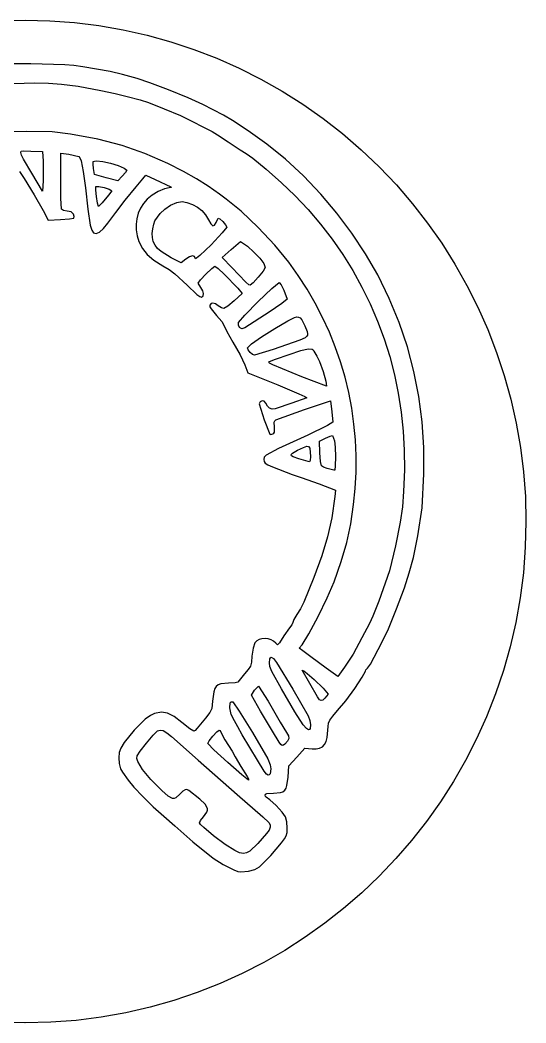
# Model space of a CAD drawing. Extents: x -500 to -240, y -55 to 205.
# Drawn here: x -371.2 to -239.9, y -54.7 to 205.3 of the extents above; entities that cross this region are included whole.
import ezdxf

# ---------------------------------------------------------------- set-up
doc = ezdxf.new("R2010")
doc.units = 0

msp = doc.modelspace()

# ---------------------------------------------------------------- linework, layer by layer
at = {"layer": 'Layer 1'}
for p, q in [((-376.347331, 205.142231), (-369.901, 205.302)), ((-369.901, 205.302), (-363.454669, 205.142231)), ((-363.454669, 205.142231), (-357.052091, 204.665866)), ((-357.052091, 204.665866), (-350.703921, 203.877319)), ((-350.703921, 203.877319), (-344.420814, 202.781003)), ((-344.420814, 202.781003), (-338.213426, 201.381333)), ((-338.213426, 201.381333), (-332.092412, 199.682722)), ((-332.092412, 199.682722), (-326.068429, 197.689583)), ((-326.068429, 197.689583), (-320.152131, 195.40633)), ((-320.152131, 195.40633), (-314.354174, 192.837377)), ((-368.39512, 193.980973), (-376.39766, 193.990264)), ((-359.535722, 193.731264), (-368.39512, 193.980973)), ((-357.222759, 193.521139), (-359.535722, 193.731264)), ((-354.87502, 193.167073), (-357.222759, 193.521139)), ((-347.774609, 191.942403), (-354.87502, 193.167073)), ((-314.354174, 192.837377), (-308.685213, 189.987137)), ((-344.57902, 191.187863), (-347.774609, 191.942403)), ((-340.82109, 190.142963), (-344.57902, 191.187863)), ((-337.505966, 189.064247), (-340.82109, 190.142963)), ((-308.685213, 189.987137), (-303.155904, 186.860024)), ((-375.404729, 188.79841), (-367.504561, 189.027565)), ((-367.504561, 189.027565), (-363.797962, 188.941759)), ((-363.797962, 188.941759), (-360.39063, 188.714099)), ((-360.39063, 188.714099), (-356.12113, 188.127569)), ((-356.12113, 188.127569), (-350.25069, 187.042879)), ((-332.625342, 187.216859), (-337.505966, 189.064247)), ((-327.573093, 185.150068), (-332.625342, 187.216859)), ((-350.25069, 187.042879), (-346.545381, 186.272303)), ((-346.545381, 186.272303), (-343.38287, 185.445049)), ((-343.38287, 185.445049), (-340.0456, 184.576879)), ((-323.74309, 183.413143), (-327.573093, 185.150068)), ((-303.155904, 186.860024), (-297.776903, 183.460453)), ((-340.0456, 184.576879), (-337.857375, 183.89109)), ((-337.857375, 183.89109), (-333.770122, 182.307653)), ((-333.770122, 182.307653), (-329.545758, 180.537464)), ((-318.355444, 180.638087), (-323.74309, 183.413143)), ((-297.776903, 183.460453), (-292.558865, 179.792835)), ((-329.545758, 180.537464), (-326.9462, 179.291419)), ((-316.09343, 179.274373), (-318.355444, 180.638087)), ((-292.558865, 179.792835), (-287.512445, 175.861586)), ((-326.9462, 179.291419), (-323.20999, 177.355619)), ((-323.20999, 177.355619), (-321.299361, 176.392274)), ((-312.00787, 176.545863), (-316.09343, 179.274373)), ((-369.49037, 176.423909), (-374.122372, 176.32872)), ((-362.856002, 176.314575), (-369.49037, 176.423909)), ((-358.07817, 175.723179), (-362.856002, 176.314575)), ((-350.985637, 174.415248), (-358.07817, 175.723179)), ((-344.691172, 172.790969), (-350.985637, 174.415248)), ((-321.299361, 176.392274), (-319.95334, 175.549529)), ((-319.95334, 175.549529), (-317.17263, 173.725349)), ((-307.114321, 173.110963), (-312.00787, 176.545863)), ((-287.512445, 175.861586), (-282.648299, 171.671118)), ((-338.774832, 170.72335), (-344.691172, 172.790969)), ((-317.17263, 173.725349), (-314.0648, 171.679479)), ((-314.0648, 171.679479), (-312.51038, 170.701239)), ((-302.307358, 169.201179), (-307.114321, 173.110963)), ((-282.648299, 171.671118), (-277.977083, 167.225846)), ((-371.016729, 170.935991), (-370.864587, 171.289036)), ((-370.821318, 170.273028), (-371.016729, 170.935991)), ((-370.864587, 171.289036), (-370.368539, 171.417289)), ((-370.27471, 169.21502), (-370.821318, 170.273028)), ((-370.368539, 171.417289), (-368.3593, 171.33993)), ((-368.11332, 165.57336), (-370.27471, 169.21502)), ((-368.3593, 171.33993), (-365.3724, 171.19524)), ((-365.3724, 171.19524), (-365.19465, 168.72459)), ((-360.61417, 166.724287), (-360.56767, 170.752457)), ((-360.56767, 170.752457), (-358.52181, 170.504417)), ((-358.52181, 170.504417), (-355.91423, 169.964917)), ((-355.91423, 169.964917), (-355.641327, 169.608576)), ((-355.641327, 169.608576), (-355.357077, 168.828001)), ((-332.81667, 168.085399), (-338.774832, 170.72335)), ((-312.51038, 170.701239), (-310.785637, 169.525257)), ((-310.785637, 169.525257), (-307.336442, 166.660045)), ((-297.642341, 164.877999), (-302.307358, 169.201179)), ((-365.19465, 168.72459), (-365.19465, 163.61638)), ((-360.633391, 159.104812), (-360.61417, 166.724287)), ((-355.357077, 168.828001), (-354.76733, 166.069553)), ((-352.233639, 167.952139), (-352.17673, 168.6171)), ((-352.10493, 166.78362), (-352.233639, 167.952139)), ((-352.17673, 168.6171), (-351.905884, 168.757423)), ((-351.84447, 165.25659), (-352.10493, 166.78362)), ((-351.905884, 168.757423), (-351.36733, 168.802784)), ((-351.36733, 168.802784), (-349.715701, 168.64498)), ((-349.715701, 168.64498), (-347.679055, 168.216403)), ((-347.679055, 168.216403), (-345.7146, 167.58977)), ((-345.7146, 167.58977), (-344.14414, 166.874548)), ((-344.14414, 166.874548), (-343.49096, 166.3883)), ((-328.804965, 166.06528), (-332.81667, 168.085399)), ((-307.336442, 166.660045), (-303.318092, 163.099705)), ((-277.977083, 167.225846), (-273.531814, 162.554626)), ((-371.367876, 166.025088), (-370.15624, 164.226787)), ((-370.15624, 164.226787), (-367.53004, 160.027567)), ((-365.3724, 160.97881), (-368.11332, 165.57336)), ((-354.76733, 166.069553), (-354.170578, 161.840388)), ((-348.82399, 164.42149), (-351.84447, 165.25659)), ((-345.8035, 163.5864), (-348.82399, 164.42149)), ((-344.64748, 164.8256), (-345.8035, 163.5864)), ((-343.830728, 165.795942), (-344.64748, 164.8256)), ((-343.49096, 166.3883), (-343.830728, 165.795942)), ((-341.0986, 162.081147), (-339.34933, 164.171457)), ((-339.34933, 164.171457), (-338.58865, 165.097497)), ((-338.58865, 165.097497), (-336.14695, 163.976117)), ((-336.14695, 163.976117), (-332.051381, 162.051305)), ((-325.39986, 164.170687), (-328.804965, 166.06528)), ((-322.36731, 162.263414), (-325.39986, 164.170687)), ((-293.17463, 160.202913), (-297.642341, 164.877999)), ((-365.19465, 163.61638), (-365.3724, 160.97881)), ((-354.170578, 161.840388), (-353.59241, 156.291317)), ((-351.518737, 161.242068), (-351.50564, 162.1464)), ((-351.344619, 159.529959), (-351.518737, 161.242068)), ((-351.50564, 162.1464), (-350.785785, 162.154588)), ((-350.785785, 162.154588), (-349.385488, 161.84917)), ((-349.385488, 161.84917), (-348.020263, 161.420159)), ((-348.020263, 161.420159), (-347.40563, 161.05757)), ((-343.87619, 158.604357), (-341.0986, 162.081147)), ((-333.731808, 161.54261), (-335.303695, 160.854162)), ((-332.46035, 161.825347), (-333.731808, 161.54261)), ((-331.907645, 161.851248), (-332.46035, 161.825347)), ((-332.051381, 162.051305), (-331.907645, 161.851248)), ((-319.47327, 160.205259), (-322.36731, 162.263414)), ((-303.318092, 163.099705), (-299.88588, 159.838339)), ((-273.531814, 162.554626), (-269.341351, 157.690477)), ((-367.53004, 160.027567), (-365.17308, 155.935827)), ((-360.4359, 156.283087), (-360.633391, 159.104812)), ((-351.086551, 157.826278), (-351.344619, 159.529959)), ((-348.20557, 159.91036), (-349.84786, 157.88412)), ((-347.40563, 161.05757), (-348.20557, 159.91036)), ((-346.36441, 155.402997), (-343.87619, 158.604357)), ((-338.19747, 158.856017), (-339.176552, 157.738318)), ((-336.88819, 159.908974), (-338.19747, 158.856017)), ((-335.303695, 160.854162), (-336.88819, 159.908974)), ((-317.69561, 158.884409), (-319.47327, 160.205259)), ((-313.847898, 155.754044), (-317.69561, 158.884409)), ((-299.88588, 159.838339), (-296.453077, 156.197806)), ((-288.959587, 155.237408), (-293.17463, 160.202913)), ((-359.954712, 155.898877), (-360.4359, 156.283087)), ((-353.59241, 156.291317), (-352.977185, 152.133535)), ((-350.8478, 156.94723), (-351.086551, 157.826278)), ((-350.7992, 156.93823), (-350.8478, 156.94723)), ((-349.84786, 157.88412), (-350.79923, 156.93793)), ((-350.79923, 156.93793), (-350.7992, 156.93823)), ((-339.959725, 156.511993), (-340.543388, 155.195439)), ((-339.176552, 157.738318), (-339.959725, 156.511993)), ((-334.79716, 155.18588), (-333.627145, 156.311169)), ((-333.627145, 156.311169), (-332.106955, 157.28956)), ((-332.106955, 157.28956), (-330.503012, 157.978856)), ((-330.503012, 157.978856), (-329.08174, 158.23686)), ((-329.08174, 158.23686), (-327.867099, 158.024646)), ((-327.867099, 158.024646), (-326.44572, 157.52114)), ((-326.44572, 157.52114), (-325.112098, 156.792107)), ((-325.112098, 156.792107), (-324.002199, 155.905317)), ((-296.453077, 156.197806), (-293.22948, 152.421353)), ((-269.341351, 157.690477), (-265.410105, 152.644055)), ((-365.17308, 155.935827), (-363.89615, 153.445017)), ((-363.89615, 153.445017), (-360.71961, 153.570597)), ((-360.71961, 153.570597), (-358.388459, 153.741458)), ((-358.99051, 155.758057), (-359.954712, 155.898877)), ((-357.938966, 155.586782), (-358.99051, 155.758057)), ((-358.388459, 153.741458), (-357.24386, 153.976767)), ((-357.34514, 155.008227), (-357.938966, 155.586782)), ((-357.149896, 154.395882), (-357.34514, 155.008227)), ((-357.24386, 153.976767), (-357.149896, 154.395882)), ((-348.39014, 152.683267), (-346.36441, 155.402997)), ((-340.923942, 153.807057), (-341.097788, 152.365245)), ((-340.543388, 155.195439), (-340.923942, 153.807057)), ((-336.179712, 153.223969), (-334.79716, 155.18588)), ((-324.002199, 155.905317), (-323.082992, 154.828827)), ((-323.082992, 154.828827), (-322.32145, 153.53069)), ((-322.32145, 153.53069), (-321.7086, 152.466753)), ((-320.29779, 152.7943), (-319.75518, 153.95288)), ((-319.75518, 153.95288), (-319.327674, 153.763665)), ((-319.327674, 153.763665), (-318.567351, 153.063936)), ((-309.433352, 151.558668), (-313.847898, 155.754044)), ((-285.052572, 150.042972), (-288.959587, 155.237408)), ((-352.977185, 152.133535), (-352.581007, 150.833703)), ((-352.581007, 150.833703), (-352.15217, 150.165077)), ((-350.577654, 150.337325), (-349.557156, 151.240833)), ((-349.557156, 151.240833), (-348.39014, 152.683267)), ((-341.097788, 152.365245), (-341.061326, 150.888401)), ((-341.061326, 150.888401), (-340.810957, 149.394926)), ((-336.871077, 149.987808), (-336.71799, 151.20163)), ((-336.71799, 151.20163), (-336.469987, 152.395339)), ((-336.469987, 152.395339), (-336.179712, 153.223969)), ((-321.7086, 152.466753), (-321.184959, 151.99587)), ((-321.184959, 151.99587), (-320.723648, 152.108299)), ((-320.723648, 152.108299), (-320.29779, 152.7943)), ((-317.51813, 151.6476), (-318.720097, 150.128167)), ((-318.567351, 153.063936), (-317.84168, 152.23236)), ((-317.84168, 152.23236), (-317.51813, 151.6476)), ((-305.095911, 146.946313), (-309.433352, 151.558668)), ((-293.22948, 152.421353), (-290.217549, 148.515125)), ((-265.410105, 152.644055), (-261.742492, 147.426014)), ((-352.15217, 150.165077), (-351.444902, 149.97724)), ((-351.444902, 149.97724), (-350.577654, 150.337325)), ((-340.810957, 149.394926), (-340.34308, 147.903217)), ((-336.836785, 148.891754), (-336.871077, 149.987808)), ((-336.602636, 147.893574), (-336.836785, 148.891754)), ((-318.720097, 150.128167), (-321.60985, 147.0639)), ((-290.217549, 148.515125), (-287.419739, 144.485266)), ((-281.508946, 144.681095), (-285.052572, 150.042972)), ((-340.34308, 147.903217), (-339.443444, 146.064961)), ((-339.443444, 146.064961), (-338.220229, 144.513475)), ((-336.156154, 146.973372), (-336.602636, 147.893574)), ((-335.48486, 146.111254), (-336.156154, 146.973372)), ((-334.576278, 145.287322), (-335.48486, 146.111254)), ((-321.60985, 147.0639), (-324.499622, 144.275527)), ((-318.72272, 143.73335), (-316.4412, 145.83193)), ((-316.4412, 145.83193), (-313.97107, 147.92689)), ((-313.97107, 147.92689), (-312.18151, 146.65204)), ((-312.18151, 146.65204), (-310.477584, 145.145402)), ((-301.47951, 142.565009), (-305.095911, 146.946313)), ((-261.742492, 147.426014), (-258.342924, 142.04701)), ((-338.220229, 144.513475), (-336.507757, 143.080342)), ((-336.507757, 143.080342), (-334.14035, 141.597147)), ((-331.99734, 143.67444), (-334.576278, 145.287322)), ((-329.41197, 142.32103), (-331.99734, 143.67444)), ((-328.12884, 143.35048), (-329.41197, 142.32103)), ((-327.1993, 143.944601), (-328.12884, 143.35048)), ((-326.426071, 144.155814), (-327.1993, 143.944601)), ((-325.897412, 143.98166), (-326.426071, 144.155814)), ((-325.70158, 143.41968), (-325.897412, 143.98166)), ((-325.378712, 143.546219), (-325.70158, 143.41968)), ((-324.499622, 144.275527), (-325.378712, 143.546219)), ((-316.2526, 141.14023), (-318.72272, 143.73335)), ((-310.477584, 145.145402), (-308.996571, 143.564124)), ((-308.996571, 143.564124), (-307.951641, 142.160091)), ((-287.419739, 144.485266), (-284.83851, 140.337919)), ((-278.38407, 139.213263), (-281.508946, 144.681095)), ((-334.14035, 141.597147), (-332.511378, 140.594461)), ((-332.511378, 140.594461), (-331.000535, 139.487124)), ((-322.94235, 139.446517), (-321.459914, 140.884594)), ((-321.459914, 140.884594), (-320.62696, 141.525827)), ((-320.62696, 141.525827), (-319.814401, 140.914634)), ((-319.814401, 140.914634), (-318.212382, 139.415777)), ((-312.570916, 137.344966), (-316.2526, 141.14023)), ((-307.55596, 141.18519), (-308.107662, 140.23589)), ((-307.951641, 142.160091), (-307.55596, 141.18519)), ((-298.996238, 139.092759), (-301.47951, 142.565009)), ((-258.342924, 142.04701), (-255.215816, 136.517699)), ((-331.000535, 139.487124), (-327.81776, 136.546807)), ((-324.98846, 137.093547), (-324.357466, 137.940024)), ((-324.357466, 137.940024), (-322.94235, 139.446517)), ((-318.212382, 139.415777), (-314.70435, 135.763397)), ((-309.355224, 138.665614), (-310.687331, 137.194988)), ((-308.107662, 140.23589), (-309.355224, 138.665614)), ((-296.697653, 135.537509), (-298.996238, 139.092759)), ((-284.83851, 140.337919), (-282.476319, 136.07923)), ((-275.385489, 133.074434), (-278.38407, 139.213263)), ((-327.81776, 136.546807), (-325.300284, 134.160261)), ((-324.27687, 135.930307), (-324.98846, 137.093547)), ((-323.789781, 135.135949), (-324.27687, 135.930307)), ((-314.70435, 135.763397), (-313.56227, 134.447707)), ((-311.841766, 136.70115), (-312.570916, 137.344966)), ((-311.49267, 136.54464), (-311.841766, 136.70115)), ((-310.687331, 137.194988), (-311.49267, 136.54464)), ((-311.49267, 136.54464), (-311.49267, 136.54464)), ((-309.363762, 132.365366), (-305.827714, 135.746975)), ((-305.827714, 135.746975), (-303.97708, 137.25623)), ((-303.97708, 137.25623), (-303.45745, 136.678519)), ((-303.45745, 136.678519), (-302.73325, 135.28942)), ((-302.73325, 135.28942), (-301.86301, 132.96708)), ((-294.585011, 131.903944), (-296.697653, 135.537509)), ((-282.476319, 136.07923), (-280.335623, 131.715343)), ((-255.215816, 136.517699), (-252.365581, 130.848736)), ((-325.300284, 134.160261), (-324.524785, 133.598704)), ((-324.524785, 133.598704), (-324.09137, 133.474647)), ((-324.09137, 133.474647), (-323.690952, 133.827634)), ((-323.592449, 134.40823), (-323.789781, 135.135949)), ((-323.690952, 133.827634), (-323.592449, 134.40823)), ((-313.56227, 134.447707), (-315.6283, 132.479867)), ((-301.86301, 132.96708), (-303.277447, 131.832355)), ((-272.819176, 126.862382), (-275.385489, 133.074434)), ((-321.615343, 131.776557), (-321.92559, 131.359007)), ((-321.92559, 131.359007), (-321.895892, 130.985213)), ((-321.895892, 130.985213), (-321.594395, 130.423182)), ((-321.13565, 131.889645), (-321.615343, 131.776557)), ((-321.594395, 130.423182), (-320.18461, 128.747287)), ((-320.506647, 131.699691), (-321.13565, 131.889645)), ((-319.74847, 131.208117), (-320.506647, 131.699691)), ((-318.940922, 130.707678), (-319.74847, 131.208117)), ((-318.2695, 130.503767), (-318.940922, 130.707678)), ((-317.256516, 131.087421), (-318.2695, 130.503767)), ((-315.6283, 132.479867), (-317.256516, 131.087421)), ((-312.84172, 128.83064), (-309.363762, 132.365366)), ((-303.277447, 131.832355), (-306.550032, 129.558786)), ((-292.659569, 128.196751), (-294.585011, 131.903944)), ((-280.335623, 131.715343), (-278.41888, 127.252402)), ((-252.365581, 130.848736), (-249.796632, 125.050777)), ((-320.18461, 128.747287), (-318.802936, 127.113117)), ((-314.51808, 126.86203), (-312.84172, 128.83064)), ((-306.550032, 129.558786), (-312.84531, 125.53601)), ((-301.70125, 127.33435), (-299.984848, 128.175742)), ((-299.984848, 128.175742), (-299.384646, 128.335401)), ((-299.384646, 128.335401), (-298.899679, 128.304213)), ((-298.899679, 128.304213), (-298.487373, 128.069562)), ((-298.487373, 128.069562), (-298.105155, 127.618832)), ((-298.105155, 127.618832), (-297.26069, 126.01867)), ((-290.922583, 124.420616), (-292.659569, 128.196751)), ((-318.802936, 127.113117), (-318.22815, 126.064247)), ((-318.22815, 126.064247), (-317.55601, 124.537016)), ((-314.536292, 126.198787), (-314.51808, 126.86203)), ((-314.21627, 125.61869), (-314.536292, 126.198787)), ((-313.62767, 125.27505), (-314.21627, 125.61869)), ((-312.84531, 125.53601), (-313.62768, 125.27505)), ((-313.62768, 125.27505), (-313.62767, 125.27505)), ((-308.506331, 123.176759), (-305.099466, 125.357497)), ((-305.099466, 125.357497), (-301.70125, 127.33435)), ((-297.26069, 126.01867), (-296.649802, 124.526093)), ((-278.41888, 127.252402), (-276.728548, 122.69655)), ((-270.683621, 120.570558), (-272.819176, 126.862382)), ((-249.796632, 125.050777), (-247.513384, 119.134477)), ((-317.55601, 124.537016), (-315.93992, 121.752357)), ((-311.130655, 121.321564), (-308.506331, 123.176759)), ((-298.54279, 122.32122), (-305.518262, 119.905436)), ((-297.207603, 122.91743), (-298.54279, 122.32122)), ((-296.81969, 123.222554), (-297.207603, 122.91743)), ((-296.604356, 123.572367), (-296.81969, 123.222554)), ((-296.649802, 124.526093), (-296.551196, 123.996878)), ((-296.551196, 123.996878), (-296.604356, 123.572367)), ((-289.375312, 120.580226), (-290.922583, 124.420616)), ((-276.728548, 122.69655), (-275.267085, 118.053934)), ((-315.93992, 121.752357), (-314.095497, 118.527118)), ((-312.18125, 120.32134), (-311.130655, 121.321564)), ((-311.976643, 119.773374), (-312.18125, 120.32134)), ((-311.485125, 119.140261), (-311.976643, 119.773374)), ((-305.518262, 119.905436), (-310.37509, 118.3995)), ((-301.329, 118.63152), (-298.30492, 119.632269)), ((-298.30492, 119.632269), (-296.41063, 120.081672)), ((-296.41063, 120.081672), (-295.374715, 120.01529)), ((-295.374715, 120.01529), (-295.093831, 119.799791)), ((-295.093831, 119.799791), (-294.92576, 119.46868)), ((-288.01901, 116.680265), (-289.375312, 120.580226)), ((-268.97731, 114.192413), (-270.683621, 120.570558)), ((-314.095497, 118.527118), (-312.87446, 115.940827)), ((-310.890152, 118.617228), (-311.485125, 119.140261)), ((-310.37518, 118.3995), (-310.890152, 118.617228)), ((-310.37509, 118.3995), (-310.37518, 118.3995)), ((-306.41647, 116.741604), (-304.872918, 117.388796)), ((-304.872918, 117.388796), (-301.329, 118.63152)), ((-294.92576, 119.46868), (-294.14752, 118.20623)), ((-294.14752, 118.20623), (-293.478365, 116.788193)), ((-275.267085, 118.053934), (-274.036948, 113.330696)), ((-247.513384, 119.134477), (-245.520249, 113.110492)), ((-312.87446, 115.940827), (-312.09725, 113.809697)), ((-306.599882, 116.537322), (-306.41647, 116.741604)), ((-306.477332, 116.357112), (-306.599882, 116.537322)), ((-305.57318, 115.90249), (-306.477332, 116.357112)), ((-298.087999, 112.766005), (-305.57318, 115.90249)), ((-293.478365, 116.788193), (-292.569721, 114.189284)), ((-286.854935, 112.725422), (-288.01901, 116.680265)), ((-312.09725, 113.809697), (-304.30754, 110.699807)), ((-291.67018, 110.37415), (-298.087999, 112.766005)), ((-292.569721, 114.189284), (-291.818752, 111.641215)), ((-285.884344, 108.72038), (-286.854935, 112.725422)), ((-274.036948, 113.330696), (-273.040596, 108.532981)), ((-267.698732, 107.7214), (-268.97731, 114.192413)), ((-245.520249, 113.110492), (-243.821643, 106.989477)), ((-304.30754, 110.699807), (-298.885439, 108.431281)), ((-291.818752, 111.641215), (-291.62262, 110.3757)), ((-291.62262, 110.3757), (-291.67022, 110.3737)), ((-291.67022, 110.3737), (-291.67018, 110.37415)), ((-308.390445, 106.614853), (-308.910817, 106.354416)), ((-307.801508, 106.51365), (-308.390445, 106.614853)), ((-296.78811, 107.343937), (-300.61682, 105.948677)), ((-298.885439, 108.431281), (-297.297807, 107.684901)), ((-297.297807, 107.684901), (-296.78811, 107.343937)), ((-285.108493, 104.669828), (-285.884344, 108.72038)), ((-273.040596, 108.532981), (-272.280485, 103.666934)), ((-266.846374, 101.150969), (-267.698732, 107.7214)), ((-243.821643, 106.989477), (-242.421977, 100.782088)), ((-308.910817, 106.354416), (-309.1083, 105.768837)), ((-309.1083, 105.768837), (-307.851952, 101.685721)), ((-307.39833, 106.014307), (-307.801508, 106.51365)), ((-306.99433, 105.201315), (-307.39833, 106.014307)), ((-306.416416, 104.642418), (-306.99433, 105.201315)), ((-305.735176, 104.383441), (-306.416416, 104.642418)), ((-305.0212, 104.470207), (-305.735176, 104.383441)), ((-300.61682, 105.948677), (-305.0212, 104.470207)), ((-304.78038, 101.638337), (-297.365185, 104.354727)), ((-297.365185, 104.354727), (-290.60918, 106.553797)), ((-290.60918, 106.553797), (-290.25003, 103.729157)), ((-284.528639, 100.578451), (-285.108493, 104.669828)), ((-307.851952, 101.685721), (-306.40095, 97.914537)), ((-305.239147, 101.066751), (-305.081078, 101.406761)), ((-305.081078, 101.406761), (-304.78038, 101.638337)), ((-290.25003, 103.729157), (-290.02212, 101.036817)), ((-272.280485, 103.666934), (-271.759073, 98.738698)), ((-305.19276, 99.765587), (-305.239147, 101.066751)), ((-305.143051, 98.476868), (-305.19276, 99.765587)), ((-291.40552, 100.181577), (-296.5251, 97.673207)), ((-290.02212, 101.036817), (-291.40552, 100.181577)), ((-284.146039, 96.450936), (-284.528639, 100.578451)), ((-266.418724, 94.474573), (-266.846374, 101.150969)), ((-242.421977, 100.782088), (-241.325666, 94.498981)), ((-306.40095, 97.914537), (-306.098724, 97.866547)), ((-306.098724, 97.866547), (-305.60773, 97.986887)), ((-305.60773, 97.986887), (-305.302185, 98.170404)), ((-305.302185, 98.170404), (-305.143051, 98.476868)), ((-296.5251, 97.673207), (-304.08536, 94.215537)), ((-293.49892, 96.16209), (-291.90054, 96.929486)), ((-291.90054, 96.929486), (-290.704846, 97.430384)), ((-290.704846, 97.430384), (-290.07484, 97.556838)), ((-290.07484, 97.556838), (-289.57099, 96.255628)), ((-289.57099, 96.255628), (-289.40676, 94.597726)), ((-283.961949, 92.291967), (-284.146039, 96.450936)), ((-271.759073, 98.738698), (-271.478819, 93.754418)), ((-304.08536, 94.215537), (-307.330099, 92.529832)), ((-300.474345, 93.052837), (-299.15748, 93.794791)), ((-299.15748, 93.794791), (-297.663573, 94.510514)), ((-297.663573, 94.510514), (-296.771949, 94.819565)), ((-296.771949, 94.819565), (-296.291353, 94.756144)), ((-296.291353, 94.756144), (-296.03053, 94.354446)), ((-296.03053, 94.354446), (-295.81452, 92.181456)), ((-293.3785, 93.13799), (-293.49892, 96.16209)), ((-289.40676, 94.597726), (-289.344121, 92.094318)), ((-271.478819, 93.754418), (-271.44218, 88.720239)), ((-266.41427, 87.685663), (-266.418724, 94.474573)), ((-241.325666, 94.498981), (-240.537124, 88.15081)), ((-307.812346, 91.996359), (-307.91044, 91.391417)), ((-307.91044, 91.391417), (-307.844367, 90.818405)), ((-307.330099, 92.529832), (-307.812346, 91.996359)), ((-300.869354, 92.518819), (-300.788258, 92.767492)), ((-300.715277, 92.291505), (-300.869354, 92.518819)), ((-300.788258, 92.767492), (-300.474345, 93.052837)), ((-300.323673, 92.070237), (-300.715277, 92.291505)), ((-298.81847, 91.584591), (-300.323673, 92.070237)), ((-296.43672, 90.83735), (-298.81847, 91.584591)), ((-295.868915, 91.081255), (-296.11168, 90.753636)), ((-295.81452, 92.181456), (-295.868915, 91.081255)), ((-293.199801, 90.88851), (-293.3785, 93.13799)), ((-289.344121, 92.094318), (-289.387166, 89.762637)), ((-283.977627, 88.106233), (-283.961949, 92.291967)), ((-307.844367, 90.818405), (-307.548942, 90.391314)), ((-307.548942, 90.391314), (-306.878357, 89.98433)), ((-306.878357, 89.98433), (-305.6868, 89.471637)), ((-305.6868, 89.471637), (-300.60194, 87.487297)), ((-296.11168, 90.75364), (-296.43672, 90.83735)), ((-296.11168, 90.753636), (-296.11168, 90.75364)), ((-292.93924, 89.72683), (-293.199801, 90.88851)), ((-292.405467, 89.38921), (-292.93924, 89.72683)), ((-291.48518, 89.017387), (-292.405467, 89.38921)), ((-289.74048, 88.58013), (-291.48518, 89.017387)), ((-289.53999, 88.619918), (-289.74049, 88.580128)), ((-289.74049, 88.580128), (-289.74048, 88.58013)), ((-289.387166, 89.762637), (-289.53999, 88.619918)), ((-271.44218, 88.720239), (-271.646485, 83.08893)), ((-300.60194, 87.487297), (-298.25884, 86.733827)), ((-298.25884, 86.733827), (-293.59918, 85.057957)), ((-284.194328, 83.898418), (-283.977627, 88.106233)), ((-266.79927, 78.866563), (-266.41427, 87.685663)), ((-240.537124, 88.15081), (-240.060764, 81.748231)), ((-293.59918, 85.057957), (-289.33277, 83.382097)), ((-289.33277, 83.382097), (-289.52449, 81.766687)), ((-284.61331, 79.673209), (-284.194328, 83.898418)), ((-289.52449, 81.766687), (-290.316834, 76.280634)), ((-271.646485, 83.08893), (-271.97547, 79.084139)), ((-240.060764, 81.748231), (-239.901, 75.3019)), ((-285.373063, 74.668408), (-284.61331, 79.673209)), ((-271.97547, 79.084139), (-272.54856, 75.170679)), ((-267.969776, 71.55645), (-266.79927, 78.866563)), ((-290.316834, 76.280634), (-291.380295, 71.348171)), ((-286.421671, 69.858023), (-285.373063, 74.668408)), ((-272.54856, 75.170679), (-273.760053, 69.000573)), ((-239.901, 75.3019), (-240.070165, 68.612125)), ((-291.380295, 71.348171), (-292.868226, 66.373465)), ((-269.10093, 65.990863), (-267.969776, 71.55645)), ((-287.830364, 64.960306), (-286.421671, 69.858023)), ((-273.760053, 69.000573), (-275.33753, 62.539879)), ((-240.070165, 68.612125), (-240.572194, 62.01017)), ((-292.868226, 66.373465), (-294.93398, 60.760687)), ((-270.22904, 61.955453), (-269.10093, 65.990863)), ((-289.67037, 59.693509), (-287.830364, 64.960306)), ((-275.33753, 62.539879), (-278.080273, 54.679719)), ((-294.93398, 60.760687), (-297.549997, 54.401912)), ((-271.463622, 58.092446), (-270.22904, 61.955453)), ((-240.572194, 62.01017), (-241.39892, 55.504205)), ((-291.448716, 55.528807), (-289.67037, 59.693509)), ((-273.482353, 52.680742), (-271.463622, 58.092446)), ((-293.826326, 50.643047), (-291.448716, 55.528807)), ((-278.080273, 54.679719), (-279.611731, 50.789906)), ((-241.39892, 55.504205), (-242.542173, 49.102397)), ((-298.446022, 52.626709), (-299.35903, 51.154557)), ((-297.549997, 54.401912), (-298.446022, 52.626709)), ((-275.61592, 47.437793), (-273.482353, 52.680742)), ((-300.119744, 49.901198), (-300.43699, 49.136077)), ((-299.35903, 51.154557), (-300.119744, 49.901198)), ((-296.212781, 46.193242), (-293.826326, 50.643047)), ((-279.611731, 50.789906), (-280.53101, 48.825479)), ((-301.27829, 47.712907), (-302.69423, 45.639647)), ((-300.684772, 48.54582), (-301.27829, 47.712907)), ((-300.43699, 49.136077), (-300.684772, 48.54582)), ((-280.53101, 48.825479), (-282.47612, 45.135779)), ((-277.19501, 44.081053), (-275.61592, 47.437793)), ((-242.542173, 49.102397), (-243.993786, 42.812914)), ((-309.778984, 44.366959), (-310.25139, 43.867145)), ((-309.148134, 44.718021), (-309.778984, 44.366959)), ((-308.409062, 44.921349), (-309.148134, 44.718021)), ((-307.611987, 44.97796), (-308.409062, 44.921349)), ((-306.807133, 44.888873), (-307.611987, 44.97796)), ((-306.04472, 44.655104), (-306.807133, 44.888873)), ((-305.374968, 44.277671), (-306.04472, 44.655104)), ((-304.8481, 43.757591), (-305.374968, 44.277671)), ((-302.69423, 45.639647), (-303.83369, 43.860427)), ((-298.01766, 43.336409), (-296.212781, 46.193242)), ((-282.47612, 45.135779), (-284.76434, 40.882289)), ((-310.704921, 42.49408), (-311.00897, 40.362455)), ((-310.25139, 43.867145), (-310.704921, 42.49408)), ((-304.379835, 43.346505), (-304.8481, 43.757591)), ((-303.83369, 43.860427), (-304.379835, 43.346505)), ((-298.71582, 42.448607), (-298.01766, 43.336409)), ((-297.82647, 41.73134), (-298.71582, 42.448607)), ((-295.7532, 40.18983), (-297.82647, 41.73134)), ((-279.28326, 40.145373), (-277.19501, 44.081053)), ((-243.993786, 42.812914), (-245.74559, 36.643924)), ((-311.00897, 40.362455), (-311.157317, 38.826841)), ((-306.48734, 38.65506), (-306.364761, 39.721196)), ((-306.364761, 39.721196), (-306.213854, 39.996463)), ((-306.213854, 39.996463), (-306.005262, 40.099718)), ((-306.005262, 40.099718), (-305.421203, 39.789758)), ((-305.421203, 39.789758), (-304.62494, 38.790452)), ((-291.72245, 37.26288), (-295.7532, 40.18983)), ((-284.76434, 40.882289), (-286.95337, 37.545539)), ((-280.2778, 38.329718), (-279.28326, 40.145373)), ((-311.955573, 36.930672), (-312.92823, 35.803045)), ((-311.41906, 37.810759), (-311.955573, 36.930672)), ((-311.157317, 38.826841), (-311.41906, 37.810759)), ((-306.360352, 37.700254), (-306.48734, 38.65506)), ((-305.889246, 36.450181), (-306.360352, 37.700254)), ((-303.37383, 31.88803), (-305.889246, 36.450181)), ((-304.62494, 38.790452), (-300.378055, 31.797487)), ((-295.99196, 33.302406), (-297.94895, 36.747676)), ((-297.94895, 36.747676), (-297.566532, 36.587642)), ((-297.566532, 36.587642), (-296.64722, 35.853672)), ((-288.6844, 35.1519), (-291.72245, 37.26288)), ((-286.95337, 37.545539), (-288.68454, 35.151889)), ((-282.382411, 34.932098), (-281.58183, 36.483578)), ((-281.58183, 36.483578), (-281.416608, 36.869331)), ((-281.416608, 36.869331), (-281.01959, 37.302133)), ((-281.01959, 37.302133), (-280.2778, 38.329718)), ((-245.74559, 36.643924), (-247.789419, 30.603596)), ((-312.92823, 35.803045), (-314.65835, 33.631605)), ((-296.64722, 35.853672), (-294.85713, 34.304932)), ((-294.85713, 34.304932), (-292.55542, 32.129076)), ((-288.68454, 35.151889), (-288.6844, 35.1519)), ((-284.31646, 32.049222), (-282.382411, 34.932098)), ((-320.641081, 31.964469), (-320.906789, 31.152324)), ((-320.267035, 32.555724), (-320.641081, 31.964469)), ((-319.755565, 32.958745), (-320.267035, 32.555724)), ((-319.077584, 33.206186), (-319.755565, 32.958745)), ((-317.10574, 33.364952), (-319.077584, 33.206186)), ((-315.382376, 33.443243), (-317.10574, 33.364952)), ((-314.65835, 33.631605), (-315.382376, 33.443243)), ((-311.11239, 30.30673), (-310.323406, 31.608173)), ((-310.323406, 31.608173), (-309.34093, 32.65336)), ((-309.34093, 32.65336), (-306.82842, 28.71458)), ((-299.90117, 25.97521), (-303.37383, 31.88803)), ((-300.378055, 31.797487), (-296.39544, 24.932352)), ((-294.03497, 29.821996), (-295.99196, 33.302406)), ((-292.55542, 32.129076), (-291.18863, 30.552192)), ((-286.682434, 28.830449), (-284.31646, 32.049222)), ((-321.22954, 28.734742), (-321.38765, 26.782412)), ((-320.906789, 31.152324), (-321.22954, 28.734742)), ((-308.7735, 26.11215), (-311.11239, 30.30673)), ((-306.82842, 28.71458), (-303.67564, 23.28907)), ((-293.49082, 29.086639), (-294.03497, 29.821996)), ((-293.03452, 28.85978), (-293.49082, 29.086639)), ((-292.629979, 28.995008), (-293.03452, 28.859786)), ((-293.03452, 28.859786), (-293.03452, 28.85978)), ((-292.06766, 29.460782), (-292.629979, 28.995008)), ((-291.18863, 30.552192), (-292.06766, 29.460782)), ((-288.77879, 26.271278), (-286.682434, 28.830449)), ((-247.789419, 30.603596), (-250.117102, 24.700097)), ((-321.38765, 26.782412), (-321.909211, 25.757418)), ((-316.739194, 27.000725), (-316.624465, 28.247985)), ((-316.366863, 25.287475), (-316.739194, 27.000725)), ((-316.624465, 28.247985), (-316.371054, 28.542979)), ((-316.371054, 28.542979), (-315.9798, 28.53681)), ((-315.9798, 28.53681), (-314.290926, 26.124686)), ((-314.290926, 26.124686), (-310.83902, 20.559)), ((-305.69978, 20.91195), (-308.7735, 26.11215)), ((-290.054468, 24.824578), (-288.77879, 26.271278)), ((-338.680321, 24.057021), (-341.612165, 21.193253)), ((-337.357619, 25.041754), (-338.680321, 24.057021)), ((-336.28028, 25.562325), (-337.357619, 25.041754)), ((-334.506558, 25.847902), (-336.28028, 25.562325)), ((-332.894706, 25.60656), (-334.506558, 25.847902)), ((-331.196291, 24.756316), (-332.894706, 25.60656)), ((-329.16288, 23.215185), (-331.196291, 24.756316)), ((-323.08109, 24.292122), (-325.24893, 21.712432)), ((-321.909211, 25.757418), (-323.08109, 24.292122)), ((-315.55035, 23.60068), (-316.366863, 25.287475)), ((-314.67029, 22.0447), (-315.55035, 23.60068)), ((-297.714917, 22.628241), (-299.90117, 25.97521)), ((-296.39544, 24.932352), (-295.96577, 23.735747)), ((-295.96577, 23.735747), (-295.813049, 22.545455)), ((-291.118409, 23.029027), (-290.784876, 23.827267)), ((-290.784876, 23.827267), (-290.054468, 24.824578)), ((-250.117102, 24.700097), (-252.720473, 18.941597)), ((-341.612165, 21.193253), (-344.176509, 17.967397)), ((-336.636952, 19.868515), (-335.52227, 20.9957)), ((-335.52227, 20.9957), (-334.830184, 21.241535)), ((-334.830184, 21.241535), (-334.026181, 21.098923)), ((-334.026181, 21.098923), (-333.059168, 20.547874)), ((-327.12917, 21.588574), (-329.16288, 23.215185)), ((-326.09848, 20.911965), (-327.12917, 21.588574)), ((-325.718315, 21.147086), (-326.09848, 20.911965)), ((-325.24893, 21.712432), (-325.718315, 21.147086)), ((-320.161685, 20.737846), (-319.55169, 21.24527)), ((-319.55169, 21.24527), (-319.28849, 21.078245)), ((-319.28849, 21.078245), (-319.04629, 20.645309)), ((-313.5143, 20.00193), (-314.67029, 22.0447)), ((-303.96818, 18.069021), (-305.69978, 20.91195)), ((-303.67564, 23.28907), (-302.00337, 20.58846)), ((-296.878492, 21.63099), (-297.714917, 22.628241)), ((-296.35152, 21.268), (-296.878492, 21.63099)), ((-296.110403, 21.364755), (-296.35154, 21.267972)), ((-296.35154, 21.267972), (-296.35152, 21.268)), ((-295.940548, 21.632516), (-296.110403, 21.364755)), ((-295.813049, 22.545455), (-295.940548, 21.632516)), ((-291.448144, 19.310129), (-291.20346, 22.179538)), ((-291.20346, 22.179538), (-291.118409, 23.029027)), ((-338.37162, 17.82404), (-336.636952, 19.868515)), ((-333.059168, 20.547874), (-331.87805, 19.5684)), ((-331.87805, 19.5684), (-324.96941, 13.44061)), ((-322.49775, 17.7199), (-322.087319, 18.433543)), ((-322.087319, 18.433543), (-321.157762, 19.620065)), ((-321.157762, 19.620065), (-320.161685, 20.737846)), ((-319.04629, 20.645309), (-318.00887, 18.710958)), ((-318.00887, 18.710958), (-316.18185, 15.732429)), ((-311.52114, 16.69516), (-313.5143, 20.00193)), ((-310.83902, 20.559), (-306.911745, 13.775659)), ((-301.764691, 18.366979), (-302.51446, 17.58554)), ((-302.00337, 20.58846), (-301.531619, 19.73636)), ((-301.444569, 19.039892), (-301.764691, 18.366979)), ((-301.531619, 19.73636), (-301.444569, 19.039892)), ((-292.168018, 17.46771), (-291.74313, 18.268261)), ((-291.74313, 18.268261), (-291.448144, 19.310129)), ((-252.720473, 18.941597), (-255.591363, 13.336262)), ((-345.039836, 16.530052), (-345.47405, 15.375825)), ((-344.176509, 17.967397), (-345.039836, 16.530052)), ((-340.82065, 14.50928), (-340.006208, 15.743789)), ((-340.006208, 15.743789), (-338.37162, 17.82404)), ((-320.867915, 16.068886), (-322.49775, 17.7199)), ((-317.268415, 12.791543), (-320.867915, 16.068886)), ((-316.18185, 15.732429), (-315.39742, 14.260169)), ((-309.56415, 13.44109), (-311.52114, 16.69516)), ((-303.482574, 17.451148), (-303.96818, 18.069021)), ((-303.12734, 17.24034), (-303.482574, 17.451148)), ((-302.839894, 17.3208), (-303.12734, 17.240341)), ((-303.12734, 17.240341), (-303.12734, 17.24034)), ((-302.51446, 17.58554), (-302.839894, 17.3208)), ((-299.34662, 14.242044), (-297.28422, 16.527174)), ((-297.28422, 16.527174), (-295.38871, 16.370078)), ((-295.38871, 16.370078), (-294.333155, 16.35966)), ((-294.333155, 16.35966), (-293.451924, 16.528839)), ((-293.451924, 16.528839), (-292.733914, 16.893046)), ((-292.733914, 16.893046), (-292.168018, 17.46771)), ((-345.47405, 15.375825), (-345.577894, 14.002976)), ((-345.577894, 14.002976), (-345.44601, 12.54097)), ((-340.847261, 13.88414), (-340.82065, 14.50928)), ((-340.604945, 13.073144), (-340.847261, 13.88414)), ((-339.378769, 10.984573), (-340.604945, 13.073144)), ((-324.96941, 13.44061), (-314.87241, 4.54555)), ((-315.39742, 14.260169), (-313.88588, 11.753869)), ((-307.83817, 10.61852), (-309.56415, 13.44109)), ((-306.911745, 13.775659), (-306.276844, 12.236038)), ((-301.40904, 11.956914), (-299.34662, 14.242044)), ((-255.591363, 13.336262), (-258.721604, 7.89226)), ((-345.44601, 12.54097), (-345.117048, 11.223084)), ((-345.117048, 11.223084), (-344.62966, 10.282595)), ((-337.272601, 8.425544), (-339.378769, 10.984573)), ((-313.634257, 9.614442), (-317.268415, 12.791543)), ((-313.88588, 11.753869), (-312.266576, 9.232426)), ((-307.257264, 9.793529), (-307.83817, 10.61852)), ((-306.13129, 11.13735), (-306.302191, 9.900684)), ((-306.276844, 12.236038), (-306.13129, 11.13735)), ((-301.64159, 9.051664), (-301.40904, 11.956914)), ((-344.62966, 10.282595), (-343.13413, 8.224325)), ((-343.13413, 8.224325), (-341.688516, 6.459066)), ((-334.41692, 5.57804), (-337.272601, 8.425544)), ((-311.90045, 8.26415), (-313.634257, 9.614442)), ((-312.266576, 9.232426), (-311.931565, 8.562354)), ((-311.931565, 8.562354), (-311.90047, 8.264159)), ((-311.90047, 8.264159), (-311.90045, 8.26415)), ((-306.75864, 9.50438), (-307.257264, 9.793529)), ((-306.499996, 9.595865), (-306.75864, 9.50437)), ((-306.75864, 9.50437), (-306.75864, 9.50438)), ((-306.302191, 9.900684), (-306.499996, 9.595865)), ((-301.931649, 6.869469), (-301.64159, 9.051664)), ((-258.721604, 7.89226), (-262.103027, 2.617761)), ((-341.688516, 6.459066), (-339.364835, 4.009714)), ((-332.72505, 4.085754), (-334.41692, 5.57804)), ((-328.911893, 5.379077), (-329.74432, 4.599288)), ((-328.360163, 5.750265), (-328.911893, 5.379077)), ((-327.910106, 5.785485), (-328.360163, 5.750265)), ((-327.3827, 5.557368), (-327.910106, 5.785485)), ((-324.49451, 3.328568), (-327.3827, 5.557368)), ((-303.615888, 5.038746), (-302.986602, 5.256075)), ((-302.986602, 5.256075), (-302.514856, 5.613277)), ((-302.514856, 5.613277), (-302.172567, 6.140894)), ((-302.172567, 6.140894), (-301.931649, 6.869469)), ((-339.364835, 4.009714), (-336.613152, 1.330987)), ((-331.652085, 3.481721), (-332.72505, 4.085754)), ((-331.221243, 3.486305), (-331.652085, 3.481721)), ((-330.793388, 3.681159), (-331.221243, 3.486305)), ((-329.74432, 4.599288), (-330.793388, 3.681159)), ((-323.147483, 1.997736), (-324.49451, 3.328568)), ((-314.87241, 4.54555), (-308.18599, -1.26753)), ((-307.55439, 4.367716), (-307.455617, 4.625778)), ((-307.476104, 3.989134), (-307.55439, 4.367716)), ((-307.28774, 3.827699), (-307.476104, 3.989134)), ((-307.455617, 4.625778), (-307.116415, 4.789872)), ((-306.333456, 3.16335), (-307.28774, 3.827699)), ((-307.116415, 4.789872), (-305.45942, 4.901534)), ((-304.736049, 1.642238), (-306.333456, 3.16335)), ((-305.45942, 4.901534), (-303.615888, 5.038746)), ((-262.103027, 2.617761), (-265.727466, -2.479068)), ((-336.613152, 1.330987), (-333.88353, -1.122395)), ((-322.572113, 0.928427), (-323.147483, 1.997736)), ((-322.725656, -0.090612), (-322.560441, 0.425827)), ((-322.560441, 0.425827), (-322.572113, 0.928427)), ((-303.164304, -0.056221), (-304.736049, 1.642238)), ((-333.88353, -1.122395), (-331.03669, -3.624565)), ((-324.63249, -2.805942), (-324.319077, -2.223084)), ((-324.319077, -2.223084), (-323.56537, -1.270632)), ((-323.56537, -1.270632), (-322.725656, -0.090612)), ((-308.18599, -1.26753), (-306.655193, -2.692013)), ((-302.28701, -1.252611), (-303.164304, -0.056221)), ((-301.986675, -2.536608), (-302.28701, -1.252611)), ((-301.86172, -4.226071), (-301.986675, -2.536608)), ((-265.727466, -2.479068), (-269.586751, -7.390058)), ((-331.03669, -3.624565), (-326.34262, -7.722258)), ((-324.337072, -3.253623), (-324.63249, -2.805942)), ((-323.537958, -4.035315), (-324.337072, -3.253623)), ((-320.951466, -6.190077), (-323.537958, -4.035315)), ((-306.582119, -4.678136), (-307.204138, -5.581774)), ((-306.655193, -2.692013), (-306.321033, -3.303695)), ((-306.292213, -3.942256), (-306.582119, -4.678136)), ((-306.321033, -3.303695), (-306.292213, -3.942256)), ((-301.905035, -5.340501), (-301.86172, -4.226071)), ((-326.34262, -7.722258), (-321.04711, -11.965655)), ((-317.918674, -8.448917), (-320.951466, -6.190077)), ((-307.204138, -5.581774), (-309.49806, -8.17408)), ((-303.31846, -8.034111), (-302.537943, -6.99473)), ((-302.537943, -6.99473), (-302.098623, -6.180123)), ((-302.098623, -6.180123), (-301.905035, -5.340501)), ((-269.586751, -7.390058), (-273.672715, -12.107042)), ((-315.48524, -9.990522), (-317.918674, -8.448917)), ((-314.206802, -10.56057), (-315.48524, -9.990522)), ((-311.565981, -10.152337), (-312.381839, -10.614784)), ((-309.49806, -8.17408), (-311.565981, -10.152337)), ((-306.134347, -11.272258), (-303.31846, -8.034111)), ((-321.04711, -11.965655), (-318.51084, -13.654435)), ((-313.17066, -10.76205), (-314.206802, -10.56057)), ((-312.381839, -10.614784), (-313.17071, -10.76204)), ((-313.17071, -10.76204), (-313.17066, -10.76205)), ((-309.04217, -14.222361), (-306.134347, -11.272258)), ((-273.672715, -12.107042), (-277.977189, -16.621852)), ((-318.51084, -13.654435), (-315.71358, -15.032645)), ((-315.71358, -15.032645), (-314.689485, -15.396283)), ((-314.689485, -15.396283), (-313.852586, -15.563759)), ((-313.852586, -15.563759), (-311.89572, -15.389211)), ((-311.89572, -15.389211), (-310.226534, -14.900338)), ((-310.226534, -14.900338), (-309.04217, -14.222361)), ((-277.977189, -16.621852), (-282.492006, -20.926319)), ((-282.492006, -20.926319), (-287.208996, -25.012276)), ((-287.208996, -25.012276), (-292.119993, -28.871554)), ((-292.119993, -28.871554), (-297.216827, -32.495984)), ((-297.216827, -32.495984), (-302.491332, -35.8774)), ((-302.491332, -35.8774), (-307.935337, -39.007633)), ((-307.935337, -39.007633), (-313.540677, -41.878514)), ((-313.540677, -41.878514), (-319.299182, -44.481876)), ((-319.299182, -44.481876), (-325.202684, -46.80955)), ((-331.243015, -48.853369), (-337.412007, -50.605164)), ((-325.202684, -46.80955), (-331.243015, -48.853369)), ((-337.412007, -50.605164), (-343.701493, -52.056767)), ((-369.933, -54.6979), (-376.621584, -54.527155)), ((-363.211224, -54.528745), (-369.901, -54.6979)), ((-356.609269, -54.026726), (-363.211224, -54.528745)), ((-350.103303, -53.200011), (-356.609269, -54.026726)), ((-343.701493, -52.056767), (-350.103303, -53.200011)), ((-369.901, -54.6979), (-369.933, -54.6979)), ((-369.933, -54.6979), (-369.933, -54.6979))]:
    msp.add_line(p, q, dxfattribs=at)

doc.saveas('drawing.dxf')
